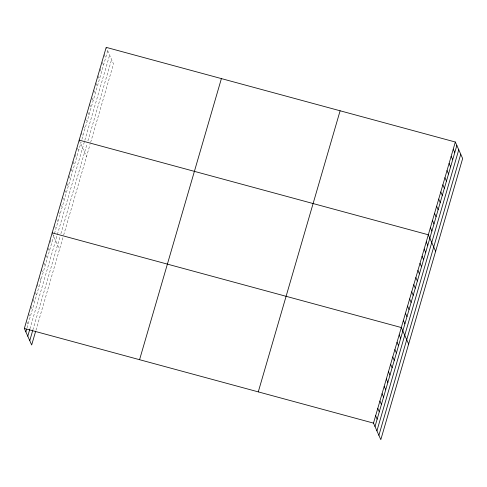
<?xml version="1.0" encoding="UTF-8"?>
<svg xmlns="http://www.w3.org/2000/svg" width="487" height="487" viewBox="0 0 487 487"><rect width="100%" height="100%" fill="white"/><g stroke="black" fill="none" stroke-linecap="round" stroke-linejoin="round"><path stroke-width="0.37" stroke-dasharray="2.44 1.83" d="M27.029 327.861L81.11 142.107M81.938 139.252L107.7 50.77M29.92 328.841L109.618 55.098M32.866 329.961L60.071 236.518M60.905 233.663L87.076 143.756M87.91 140.901L111.59 59.554M35.953 330.277L63.237 236.56M63.651 235.136L90.034 144.511M90.655 142.374L113.508 63.882L106.19 47.361M104.108 54.495L105.624 57.904M102.337 62.312L103.542 65.045M99.957 68.77L101.466 72.179M97.881 75.905L99.391 79.314M95.799 83.04L97.315 86.449M93.723 90.174L95.233 93.583M91.946 97.99L93.157 100.718M89.571 104.443L91.081 107.858M87.794 112.266L89.005 114.993M85.414 118.718L86.923 122.127M83.338 125.853L84.848 129.262M81.262 132.988L82.772 136.397M79.18 140.122L86.503 156.644M77.409 147.938L78.614 150.666M75.028 154.391L76.538 157.806M72.947 161.532L74.462 164.941M70.871 168.666L72.38 172.075M68.795 175.801L70.305 179.21M67.017 183.617L68.229 186.344M64.637 190.07L66.153 193.479M62.561 197.205L64.071 200.62M60.485 204.345L61.995 207.754M58.41 211.48L59.919 214.889M56.632 219.296L57.843 222.023M54.252 225.749L55.761 229.158M52.474 233.565L59.493 249.405M50.033 240.237L51.543 243.646M48.195 248.273L49.406 251M45.754 254.938L47.263 258.347M43.915 262.974L45.127 265.701M41.474 269.646L42.984 273.055M39.636 277.675L40.841 280.409M37.195 284.347L38.704 287.756M35.356 292.383L36.562 295.11M32.909 299.048L34.425 302.464M30.772 306.402L32.282 309.811M28.63 313.756L30.139 317.165M26.791 321.791L28.003 324.519"/><path stroke-width="0.73" d="M35.563 331.61L31.673 344.979L24.35 328.457L106.19 47.361L455.327 142.021L462.65 158.543L380.81 439.639L373.492 423.118L455.327 142.021M25.86 331.866L26.639 329.194M27.777 336.194L29.725 329.51M29.756 340.65L32.672 330.624M139.568 359.698L221.402 78.596M258.274 391.883L340.115 110.78M375.002 426.527L456.843 145.43M376.92 430.855L458.76 149.759M378.892 435.311L460.732 154.215M79.18 140.122L428.323 234.783L435.646 251.304M52.176 232.883L401.318 327.544L408.636 344.066M24.35 328.457L373.492 423.118M453.251 149.156L454.761 152.565M451.175 156.29L452.685 159.699M449.099 163.425L450.609 166.84M447.017 170.566L448.533 173.975M444.941 177.7L446.451 181.109M442.866 184.835L444.375 188.244M440.79 191.969L442.299 195.378M438.708 199.104L440.224 202.513M436.632 206.238L438.142 209.653M434.556 213.379L436.066 216.788M432.474 220.514L433.99 223.923M430.398 227.648L431.908 231.057M426.247 241.917L427.756 245.326M424.165 249.052L425.681 252.467M422.089 256.192L423.599 259.601M420.013 263.327L421.523 266.736M417.937 270.462L419.447 273.871M415.855 277.596L417.371 281.005M413.78 284.731L415.289 288.14M411.704 291.865L413.213 295.28M409.628 299.006L411.138 302.415M407.546 306.14L409.062 309.549M405.47 313.275L406.98 316.684M403.394 320.409L404.904 323.818M399.176 334.898L400.685 338.307M397.033 342.251L398.549 345.66M394.896 349.599L396.406 353.008M392.753 356.953L394.263 360.362M390.617 364.306L392.126 367.715M388.474 371.654L389.984 375.063M386.331 379.008L387.847 382.417M384.194 386.361L385.704 389.77M382.052 393.709L383.561 397.124M379.915 401.063L381.424 404.472M377.772 408.416L379.282 411.825M375.629 415.764L377.145 419.179"/></g></svg>
